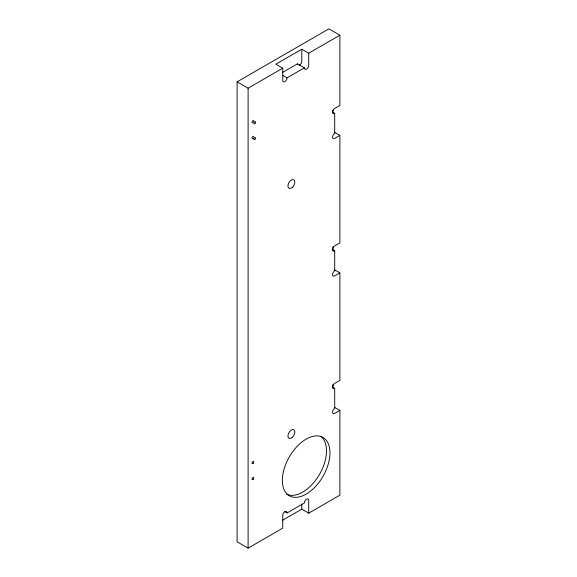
<?xml version="1.0" encoding="UTF-8"?>
<svg xmlns="http://www.w3.org/2000/svg" width="577" height="577" viewBox="0 0 577 577"><rect width="100%" height="100%" fill="white"/><g stroke="black" fill="none" stroke-linecap="round" stroke-linejoin="round"><path stroke-width="0.87" d="M308.724 513.155L308.724 500.454A3.065 1.767 -60 0 0 306.553 499.199A3.065 1.767 -60 0 0 304.389 502.949L287.072 512.953A3.065 1.767 -60 0 0 284.908 511.698A3.065 1.767 -60 0 0 282.744 515.449L282.744 528.15L248.103 548.15L237.104 541.803L237.104 81.847L328.897 28.85L339.896 35.197L339.896 105.396L334.703 108.397A3.065 1.767 -60 0 0 332.532 112.147A3.065 1.767 -60 0 0 334.703 113.395L334.703 133.395A3.065 1.767 -60 0 0 332.532 137.146A3.065 1.767 -60 0 0 334.703 138.393L339.896 135.393L339.896 242.895L334.703 245.896A3.065 1.767 -60 0 0 332.532 249.646A3.065 1.767 -60 0 0 334.703 250.894L334.703 270.894A3.065 1.767 -60 0 0 332.532 274.645A3.065 1.767 -60 0 0 334.703 275.893L339.896 272.892L339.896 380.387L334.703 383.388A3.065 1.767 -60 0 0 332.532 387.138A3.065 1.767 -60 0 0 334.703 388.386L334.703 408.386A3.065 1.767 -60 0 0 332.532 412.137A3.065 1.767 -60 0 0 334.703 413.384L339.896 410.391L339.896 495.153L308.724 513.155L301.793 509.152L282.687 520.18M308.724 53.199L301.793 49.196L275.813 64.198L282.744 68.201L282.744 80.347A3.065 1.767 -60 0 0 284.908 81.595A3.065 1.767 -60 0 0 287.072 77.845L304.389 67.848A3.065 1.767 -60 0 0 306.553 69.096A3.065 1.767 -60 0 0 308.724 65.345L308.724 53.199L339.896 35.197M237.104 81.847L248.103 88.194L282.744 68.201M282.405 72.543L297.465 63.852L304.389 67.848M282.456 75.183L287.072 77.845M332.388 112.061L334.703 113.395M334.48 132.27L339.759 135.321M332.388 249.56L334.703 250.894M334.509 269.784L339.896 272.892M332.388 387.059L334.703 388.386M334.509 407.275L339.896 410.391M284.764 511.619L287.072 512.953M332.972 110.221L332.972 112.868M332.972 246.833L332.972 250.36M332.972 384.332L332.972 387.859M301.793 49.196L301.793 61.35A3.065 1.767 -60 0 1 299.066 65.338M301.793 504.074L301.793 509.152M248.103 88.194L248.103 548.15M297.537 64.451A3.065 1.767 -60 0 1 297.465 63.852M253.123 138.393A1.226 0.707 -60 0 1 252.041 138.228A1.226 0.707 -60 0 1 252.82 136.605A1.226 0.707 -60 0 1 253.765 137.059M252.928 122.67A1.226 0.707 -60 0 1 252.062 122.086A1.226 0.707 -60 0 1 253.079 120.6A1.226 0.707 -60 0 1 253.765 121.451M320.935 436.4A33.682 19.445 -60 0 1 319.16 474.972A33.682 19.445 -60 0 1 286.603 494.172M253.123 463.389A1.226 0.707 -60 0 0 253.512 461.492A1.226 0.707 -60 0 0 252.062 462.776A1.226 0.707 -60 0 0 253.123 463.389M253.123 479.386A1.226 0.707 -60 0 0 253.512 477.489A1.226 0.707 -60 0 0 252.062 478.773A1.226 0.707 -60 0 0 253.123 479.386M292.301 437.337A4.897 2.827 -60 0 0 293.852 429.742A4.897 2.827 -60 0 0 288.053 434.885A4.897 2.827 -60 0 0 292.301 437.337M292.301 187.345A4.897 2.827 -60 0 0 293.852 179.757A4.897 2.827 -60 0 0 288.053 184.892A4.897 2.827 -60 0 0 292.301 187.345M312.323 489.613A33.682 19.445 -60 0 0 322.997 437.445A33.682 19.445 -60 0 0 283.156 472.779A33.682 19.445 -60 0 0 312.323 489.613M254.854 139.396A1.226 0.707 -60 0 0 255.243 137.499A1.226 0.707 -60 0 0 253.793 138.783A1.226 0.707 -60 0 0 254.854 139.396M254.883 123.507A1.226 0.707 -60 0 0 255.272 121.61A1.226 0.707 -60 0 0 253.822 122.894A1.226 0.707 -60 0 0 254.883 123.507"/></g></svg>
